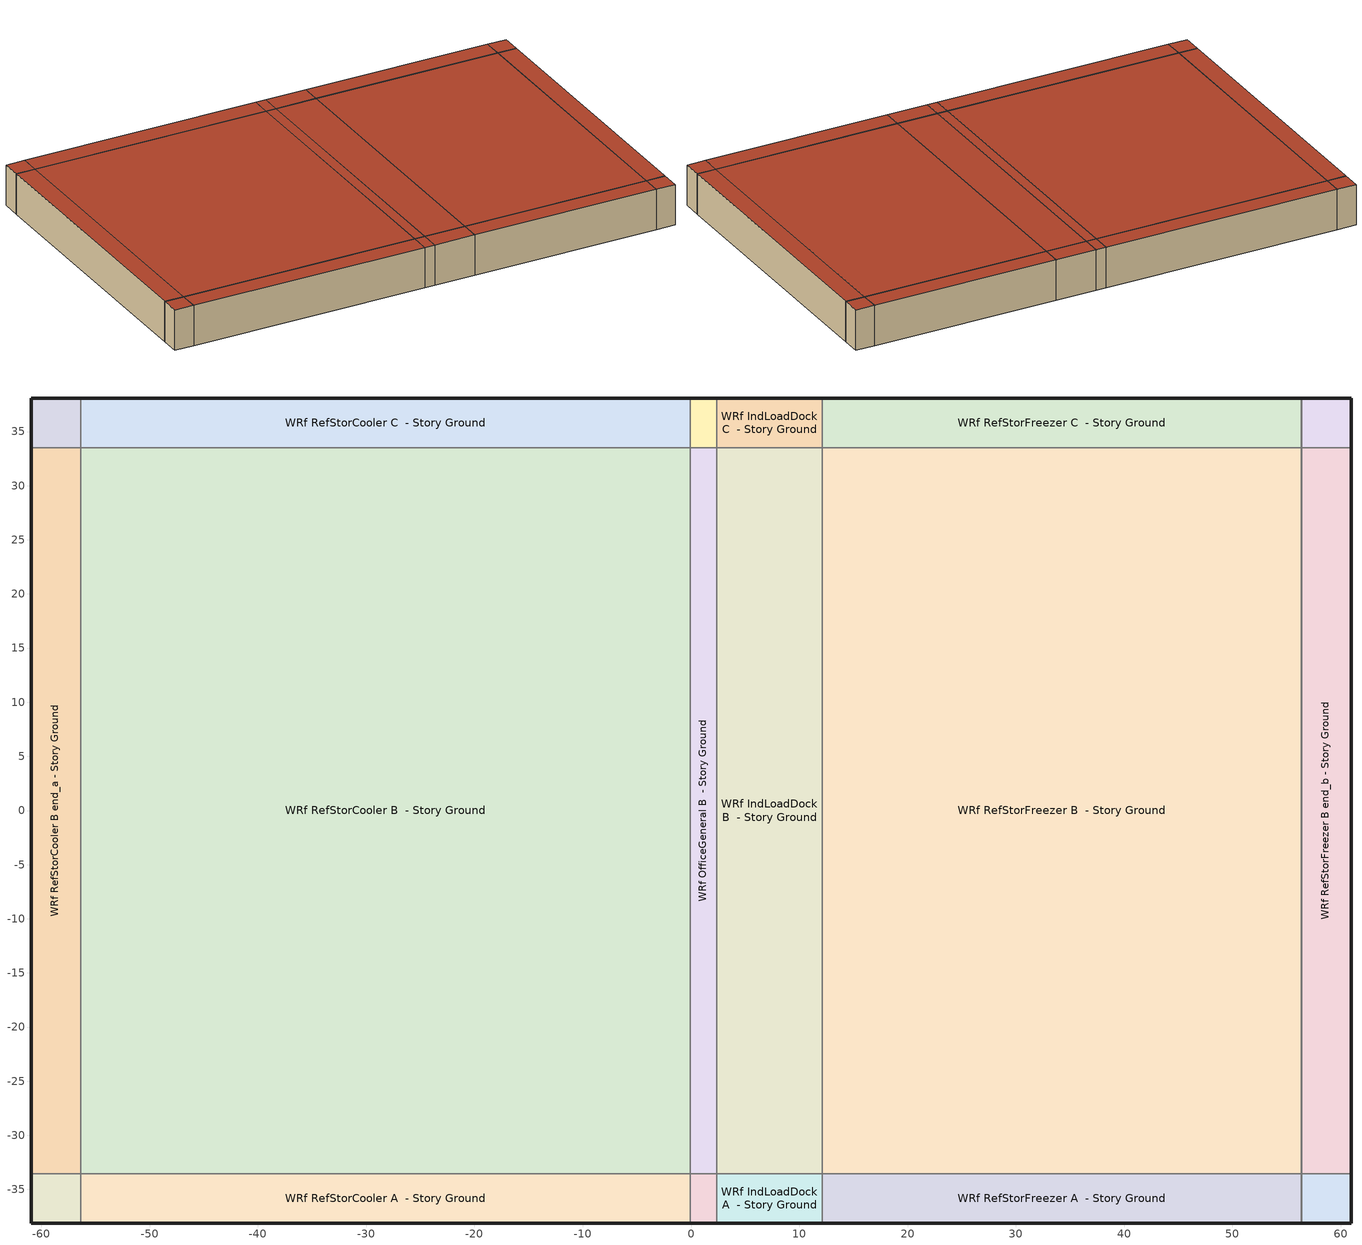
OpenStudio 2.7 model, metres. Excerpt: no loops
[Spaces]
WRf RefStorCooler A end_a - Story Ground
 floor ground: -60.96,-38.1 -60.96,-33.53 -56.39,-33.53 -56.39,-38.1 z0
 wall outside: -60.96,-33.53 -60.96,-38.1 -56.39,-38.1 z0:9.75
 wall to WRf RefStorCooler B end_a - Story Ground: -56.39,-33.53 -60.96,-33.53 z0:9.75
 wall to WRf RefStorCooler A  - Story Ground: -56.39,-38.1 -56.39,-33.53 z0:9.75
 roof outside: -56.39,-38.1 -56.39,-33.53 -60.96,-33.53 -60.96,-38.1 z9.75
WRf RefStorCooler B end_a - Story Ground
 floor ground: -60.96,-33.53 -60.96,33.53 -56.39,33.53 -56.39,-33.53 z0
 wall outside: -60.96,33.53 -60.96,-33.53 z0:9.75
 wall to WRf RefStorCooler C end_a - Story Ground: -56.39,33.53 -60.96,33.53 z0:9.75
 wall to WRf RefStorCooler B  - Story Ground: -56.39,-33.53 -56.39,33.53 z0:9.75
 roof outside: -56.39,-33.53 -56.39,33.53 -60.96,33.53 -60.96,-33.53 z9.75
WRf RefStorCooler C end_a - Story Ground
 floor ground: -60.96,33.53 -60.96,38.1 -56.39,38.1 -56.39,33.53 z0
 wall outside: -56.39,38.1 -60.96,38.1 -60.96,33.53 z0:9.75
 wall to WRf RefStorCooler C  - Story Ground: -56.39,33.53 -56.39,38.1 z0:9.75
 roof outside: -56.39,33.53 -56.39,38.1 -60.96,38.1 -60.96,33.53 z9.75
WRf RefStorCooler A  - Story Ground
 floor ground: -56.39,-38.1 -56.39,-33.53 -0.06,-33.53 -0.06,-38.1 z0
 wall outside: -56.39,-38.1 -0.06,-38.1 z0:9.75
 wall to WRf RefStorCooler B  - Story Ground: -0.06,-33.53 -56.39,-33.53 z0:9.75
 wall to WRf OfficeGeneral A  - Story Ground: -0.06,-38.1 -0.06,-33.53 z0:9.75
 roof outside: -0.06,-38.1 -0.06,-33.53 -56.39,-33.53 -56.39,-38.1 z9.75
WRf RefStorCooler B  - Story Ground
 floor ground: -56.39,-33.53 -56.39,33.53 -0.06,33.53 -0.06,-33.53 z0
 wall to WRf RefStorCooler C  - Story Ground: -0.06,33.53 -56.39,33.53 z0:9.75
 wall to WRf OfficeGeneral B  - Story Ground: -0.06,-33.53 -0.06,33.53 z0:9.75
 roof outside: -0.06,-33.53 -0.06,33.53 -56.39,33.53 -56.39,-33.53 z9.75
WRf RefStorCooler C  - Story Ground
 floor ground: -56.39,33.53 -56.39,38.1 -0.06,38.1 -0.06,33.53 z0
 wall outside: -0.06,38.1 -56.39,38.1 z0:9.75
 wall to WRf OfficeGeneral C  - Story Ground: -0.06,33.53 -0.06,38.1 z0:9.75
 roof outside: -0.06,33.53 -0.06,38.1 -56.39,38.1 -56.39,33.53 z9.75
WRf OfficeGeneral A  - Story Ground
 floor ground: -0.06,-38.1 -0.06,-33.53 2.38,-33.53 2.38,-38.1 z0
 wall outside: -0.06,-38.1 2.38,-38.1 z0:9.75
 wall to WRf OfficeGeneral B  - Story Ground: 2.38,-33.53 -0.06,-33.53 z0:9.75
 wall to WRf IndLoadDock A  - Story Ground: 2.38,-38.1 2.38,-33.53 z0:9.75
 roof outside: 2.38,-38.1 2.38,-33.53 -0.06,-33.53 -0.06,-38.1 z9.75
WRf OfficeGeneral B  - Story Ground
 floor ground: -0.06,-33.53 -0.06,33.53 2.38,33.53 2.38,-33.53 z0
 wall to WRf OfficeGeneral C  - Story Ground: 2.38,33.53 -0.06,33.53 z0:9.75
 wall to WRf IndLoadDock B  - Story Ground: 2.38,-33.53 2.38,33.53 z0:9.75
 roof outside: 2.38,-33.53 2.38,33.53 -0.06,33.53 -0.06,-33.53 z9.75
WRf OfficeGeneral C  - Story Ground
 floor ground: -0.06,33.53 -0.06,38.1 2.38,38.1 2.38,33.53 z0
 wall outside: 2.38,38.1 -0.06,38.1 z0:9.75
 wall to WRf IndLoadDock C  - Story Ground: 2.38,33.53 2.38,38.1 z0:9.75
 roof outside: 2.38,33.53 2.38,38.1 -0.06,38.1 -0.06,33.53 z9.75
WRf IndLoadDock A  - Story Ground
 floor ground: 2.38,-38.1 2.38,-33.53 12.13,-33.53 12.13,-38.1 z0
 wall outside: 2.38,-38.1 12.13,-38.1 z0:9.75
 wall to WRf IndLoadDock B  - Story Ground: 12.13,-33.53 2.38,-33.53 z0:9.75
 wall to WRf RefStorFreezer A  - Story Ground: 12.13,-38.1 12.13,-33.53 z0:9.75
 roof outside: 12.13,-38.1 12.13,-33.53 2.38,-33.53 2.38,-38.1 z9.75
WRf IndLoadDock B  - Story Ground
 floor ground: 2.38,-33.53 2.38,33.53 12.13,33.53 12.13,-33.53 z0
 wall to WRf IndLoadDock C  - Story Ground: 12.13,33.53 2.38,33.53 z0:9.75
 wall to WRf RefStorFreezer B  - Story Ground: 12.13,-33.53 12.13,33.53 z0:9.75
 roof outside: 12.13,-33.53 12.13,33.53 2.38,33.53 2.38,-33.53 z9.75
WRf IndLoadDock C  - Story Ground
 floor ground: 2.38,33.53 2.38,38.1 12.13,38.1 12.13,33.53 z0
 wall outside: 12.13,38.1 2.38,38.1 z0:9.75
 wall to WRf RefStorFreezer C  - Story Ground: 12.13,33.53 12.13,38.1 z0:9.75
 roof outside: 12.13,33.53 12.13,38.1 2.38,38.1 2.38,33.53 z9.75
WRf RefStorFreezer A  - Story Ground
 floor ground: 12.13,-38.1 12.13,-33.53 56.39,-33.53 56.39,-38.1 z0
 wall outside: 12.13,-38.1 56.39,-38.1 z0:9.75
 wall to WRf RefStorFreezer B  - Story Ground: 56.39,-33.53 12.13,-33.53 z0:9.75
 wall to WRf RefStorFreezer A end_b - Story Ground: 56.39,-38.1 56.39,-33.53 z0:9.75
 roof outside: 56.39,-38.1 56.39,-33.53 12.13,-33.53 12.13,-38.1 z9.75
WRf RefStorFreezer B  - Story Ground
 floor ground: 12.13,-33.53 12.13,33.53 56.39,33.53 56.39,-33.53 z0
 wall to WRf RefStorFreezer C  - Story Ground: 56.39,33.53 12.13,33.53 z0:9.75
 wall to WRf RefStorFreezer B end_b - Story Ground: 56.39,-33.53 56.39,33.53 z0:9.75
 roof outside: 56.39,-33.53 56.39,33.53 12.13,33.53 12.13,-33.53 z9.75
WRf RefStorFreezer C  - Story Ground
 floor ground: 12.13,33.53 12.13,38.1 56.39,38.1 56.39,33.53 z0
 wall outside: 56.39,38.1 12.13,38.1 z0:9.75
 wall to WRf RefStorFreezer C end_b - Story Ground: 56.39,33.53 56.39,38.1 z0:9.75
 roof outside: 56.39,33.53 56.39,38.1 12.13,38.1 12.13,33.53 z9.75
WRf RefStorFreezer A end_b - Story Ground
 floor ground: 56.39,-38.1 56.39,-33.53 60.96,-33.53 60.96,-38.1 z0
 wall outside: 56.39,-38.1 60.96,-38.1 60.96,-33.53 z0:9.75
 wall to WRf RefStorFreezer B end_b - Story Ground: 60.96,-33.53 56.39,-33.53 z0:9.75
 roof outside: 60.96,-38.1 60.96,-33.53 56.39,-33.53 56.39,-38.1 z9.75
WRf RefStorFreezer B end_b - Story Ground
 floor ground: 56.39,-33.53 56.39,33.53 60.96,33.53 60.96,-33.53 z0
 wall outside: 60.96,-33.53 60.96,33.53 z0:9.75
 wall to WRf RefStorFreezer C end_b - Story Ground: 60.96,33.53 56.39,33.53 z0:9.75
 roof outside: 60.96,-33.53 60.96,33.53 56.39,33.53 56.39,-33.53 z9.75
WRf RefStorFreezer C end_b - Story Ground
 floor ground: 56.39,33.53 56.39,38.1 60.96,38.1 60.96,33.53 z0
 wall outside: 60.96,33.53 60.96,38.1 56.39,38.1 z0:9.75
 roof outside: 60.96,33.53 60.96,38.1 56.39,38.1 56.39,33.53 z9.75
[Building]
DEER Pre-1975|WRf: Default Construction Set=Res DEER Pre-1975 - WRf - CEC T24-CEC6; Standards Building Type=WRf
[Site]
Site 1: Terrain=City
[ClimateZones]
Climate Zone Institution Name 1=CEC; Climate Zone Document Name 1=California Climate Zone Descriptions; Climate Zone Document Year 1=1995; Climate Zone Value 1=6
[SizingPeriod:DesignDay] Barometric Pressure {Pa}=100977; Sky Clearness=0; Rain Indicator=0; Snow Indicator=0; Day of Month=21; Daylight Saving Time Indicator=0; Humidity Indicating Type=Wetbulb; Dry-Bulb Temperature Range Modifier Type=DefaultMultipliers
Name | Maximum Dry-Bulb Temperature {C} | Daily Dry-Bulb Temperature Range {deltaC} | Humidity Indicating Conditions at Maximum Dry-Bulb | Wind Speed {m/s} | Wind Direction {deg} | Month | Day Type | Solar Model Indicator | ASHRAE Taub | ASHRAE Taud
Houston Bush Intercontinental Ann Htg 99.6% Condns DB | -1.6 | 0 | -1.6 | 2.8 | 0 | 1 | WinterDesignDay | ASHRAEClearSky
Houston Bush Intercontinental Ann Clg .4% Condns DB=>MWB | 36 | 10.1 | 24.8 | 3.5 | 170 | 7 | SummerDesignDay | ASHRAETau | 0.499 | 1.97
[Site:GroundTemperature:BuildingSurface]
19.527, 19.502, 19.536, 19.598, 20.002, 21.64, 22.225, 22.375, 21.449, 20.121, 19.802, 19.633
[DefaultConstructionSet]
Res DEER Pre-1975 - WRf - CEC T24-CEC6: Default Exterior Surface Constructions=Default Surface Constructions 1; Default Interior Surface Constructions=Default Surface Constructions 2; Default Ground Contact Surface Constructions=Default Surface Constructions 3; Default Exterior SubSurface Constructions=Default Sub Surface Constructions 1; Default Interior SubSurface Constructions=Default Sub Surface Constructions 2; Interior Partition Construction=Typical Interior Partition
[DefaultSurfaceConstructions]
Name | Floor Construction | Wall Construction | Roof Ceiling Construction
Default Surface Constructions 1 | DEER Uncarpeted 6in Slab Floor | DEER Insulated Steel Framed Exterior Wall R-5.67 | DEER Metal Framed Roof R-15.77
Default Surface Constructions 2 | DEER Uncarpeted 6in Slab Floor | Typical Interior Wall | DEER Uncarpeted 6in Slab Floor
Default Surface Constructions 3 | DEER Carpeted 6in Slab Floor | Typical Uninsulated Basement Mass Wall
[Construction]
DEER Uncarpeted 6in Slab Floor: Typical Insulation R-4.17, 6 in. Normalweight Concrete Floor
DEER Insulated Steel Framed Exterior Wall R-5.67: 25mm Stucco, 5/8 in. Gypsum Board, Typical Insulation R-4.17, 5/8 in. Gypsum Board
DEER Metal Framed Roof R-15.77: Roof Membrane, Typical Insulation R-15.27, Metal Roof Surface
Typical Interior Wall: G01 13mm gypsum board, G01 13mm gypsum board
DEER Carpeted 6in Slab Floor: 6 in. Normalweight Concrete Floor, Typical Carpet Pad
Typical Uninsulated Basement Mass Wall: 8 in. Concrete Block Basement Wall
DEER Metal Framed Window U-1.23 SHGC 0.82: Simple Glazing U-1.23 SHGC 0.82
DEER Metal Framed Window U-1.23 SHGC 0.82 1: Simple Glazing U-1.23 SHGC 0.82 1
Typical Uninsulated Swinging Door: Typical Insulation
U 0.98 SHGC 0.68 Sgl Ref-B-H Clr 6mm: REF B CLEAR HI 6MM
Typical Insulated Metal Door: F08 Metal surface, Typical Insulation
DEER Skylight U-1.31 SHGC 0.61: Simple Glazing U-1.23 SHGC 0.61
Typical Interior Window: Clear 3mm
Typical Interior Door; Typical Interior Partition: G05 25mm wood
[Material:NoMass] Roughness=Smooth; Thermal Absorptance=0.9; Solar Absorptance=0.7
Name | Thermal Resistance {m2-K/W} | Visible Absorptance
Typical Insulation R-4.17 | 0.734957 | 0.7
Typical Insulation R-15.27 | 2.68843 | 0.7
Typical Insulation | 0.0282222 | 0.7
Typical Carpet Pad | 0.21648 | 0.8
[Material] Thermal Absorptance=0.9
Name | Roughness | Thickness {m} | Conductivity {W/m-K} | Density {kg/m3} | Specific Heat {J/kg-K} | Solar Absorptance | Visible Absorptance
6 in. Normalweight Concrete Floor | MediumRough | 0.1524 | 2.31 | 2322 | 832 | 0.7 | 0.7
25mm Stucco | Smooth | 0.0254 | 0.72 | 1856 | 840 | 0.7 | 0.7
5/8 in. Gypsum Board | MediumSmooth | 0.0159 | 0.16 | 800 | 1090 | 0.7 | 0.7
Roof Membrane | VeryRough | 0.0095 | 0.16 | 1121.29 | 1460 | 0.7 | 0.7
Metal Roof Surface; F08 Metal surface | Smooth | 0.0008 | 45.28 | 7824 | 500 | 0.7 | 0.7
G01 13mm gypsum board | Smooth | 0.0127 | 0.160031 | 800.001 | 1090.73 | 0.7 | 0.5
8 in. Concrete Block Basement Wall | MediumRough | 0.2032 | 1.326 | 1842 | 912 | 0.7 | 0.7
G05 25mm wood | MediumSmooth | 0.0254 | 0.15 | 608 | 1630 | 0.5 | 0.5
[DefaultSubSurfaceConstructions]
Name | Fixed Window Construction | Operable Window Construction | Door Construction | Glass Door Construction | Overhead Door Construction | Skylight Construction | Tubular Daylight Dome Construction | Tubular Daylight Diffuser Construction
Default Sub Surface Constructions 1 | DEER Metal Framed Window U-1.23 SHGC 0.82 | DEER Metal Framed Window U-1.23 SHGC 0.82 1 | Typical Uninsulated Swinging Door | U 0.98 SHGC 0.68 Sgl Ref-B-H Clr 6mm | Typical Insulated Metal Door | DEER Skylight U-1.31 SHGC 0.61 | Typical Interior Window | Typical Interior Window
Default Sub Surface Constructions 2 | Typical Interior Window | Typical Interior Window | Typical Interior Door
[WindowMaterial:SimpleGlazingSystem] Visible Transmittance=0.25
Name | U-Factor {W/m2-K} | Solar Heat Gain Coefficient
Simple Glazing U-1.23 SHGC 0.82; Simple Glazing U-1.23 SHGC 0.82 1 | 6.98426 | 0.82
Simple Glazing U-1.23 SHGC 0.61 | 7 | 0.61
[WindowMaterial:Glazing] Optical Data Type=SpectralAverage; Infrared Transmittance at Normal Incidence=0; Front Side Infrared Hemispherical Emissivity=0.84; Conductivity {W/m-K}=0.9; Dirt Correction Factor for Solar and Visible Transmittance=1; Solar Diffusing=No
Name | Thickness {m} | Solar Transmittance at Normal Incidence | Front Side Solar Reflectance at Normal Incidence | Back Side Solar Reflectance at Normal Incidence | Visible Transmittance at Normal Incidence | Front Side Visible Reflectance at Normal Incidence | Back Side Visible Reflectance at Normal Incidence | Back Side Infrared Hemispherical Emissivity
REF B CLEAR HI 6MM | 0.006 | 0.24 | 0.16 | 0.32 | 0.3 | 0.16 | 0.29 | 0.6
Clear 3mm | 0.003 | 0.837 | 0.075 | 0.075 | 0.898 | 0.081 | 0.081 | 0.84
[SpaceType] Standards Building Type=WRf
Name | Default Schedule Set | Design Specification Outdoor Air Object | Standards Space Type
WRf IndLoadDock - DEER Pre-1975 | WRf IndLoadDock Schedule Set | WRf IndLoadDock Ventilation | IndLoadDock
WRf OfficeGeneral - DEER Pre-1975 | WRf OfficeGeneral Schedule Set | WRf OfficeGeneral Ventilation | OfficeGeneral
WRf RefStorFreezer - DEER Pre-1975 | WRf RefStorFreezer Schedule Set | WRf RefStorFreezer Ventilation | RefStorFreezer
WRf RefStorCooler - DEER Pre-1975 | WRf RefStorCooler Schedule Set | WRf RefStorCooler Ventilation | RefStorCooler
[BuildingStory]
Story Ground: Nominal Z Coordinate {m}=0; Nominal Floor to Floor Height {m}=9.7536
[Space] Building Story=Story Ground
Name | Space Type | Thermal Zone
WRf RefStorCooler A end_a - Story Ground | WRf RefStorCooler - DEER Pre-1975 | Zone WRf RefStorCooler A end_a - Story Ground
WRf RefStorCooler B end_a - Story Ground | WRf RefStorCooler - DEER Pre-1975 | Zone WRf RefStorCooler B end_a - Story Ground
WRf RefStorCooler C end_a - Story Ground | WRf RefStorCooler - DEER Pre-1975 | Zone WRf RefStorCooler C end_a - Story Ground
WRf RefStorCooler A  - Story Ground | WRf RefStorCooler - DEER Pre-1975 | Zone WRf RefStorCooler A  - Story Ground
WRf RefStorCooler B  - Story Ground | WRf RefStorCooler - DEER Pre-1975 | Zone WRf RefStorCooler B  - Story Ground
WRf RefStorCooler C  - Story Ground | WRf RefStorCooler - DEER Pre-1975 | Zone WRf RefStorCooler C  - Story Ground
WRf OfficeGeneral A  - Story Ground | WRf OfficeGeneral - DEER Pre-1975 | Zone WRf OfficeGeneral A  - Story Ground
WRf OfficeGeneral B  - Story Ground | WRf OfficeGeneral - DEER Pre-1975 | Zone WRf OfficeGeneral B  - Story Ground
WRf OfficeGeneral C  - Story Ground | WRf OfficeGeneral - DEER Pre-1975 | Zone WRf OfficeGeneral C  - Story Ground
WRf IndLoadDock A  - Story Ground | WRf IndLoadDock - DEER Pre-1975 | Zone WRf IndLoadDock A  - Story Ground
WRf IndLoadDock B  - Story Ground | WRf IndLoadDock - DEER Pre-1975 | Zone WRf IndLoadDock B  - Story Ground
WRf IndLoadDock C  - Story Ground | WRf IndLoadDock - DEER Pre-1975 | Zone WRf IndLoadDock C  - Story Ground
WRf RefStorFreezer A  - Story Ground | WRf RefStorFreezer - DEER Pre-1975 | Zone WRf RefStorFreezer A  - Story Ground
WRf RefStorFreezer B  - Story Ground | WRf RefStorFreezer - DEER Pre-1975 | Zone WRf RefStorFreezer B  - Story Ground
WRf RefStorFreezer C  - Story Ground | WRf RefStorFreezer - DEER Pre-1975 | Zone WRf RefStorFreezer C  - Story Ground
WRf RefStorFreezer A end_b - Story Ground | WRf RefStorFreezer - DEER Pre-1975 | Zone WRf RefStorFreezer A end_b - Story Ground
WRf RefStorFreezer B end_b - Story Ground | WRf RefStorFreezer - DEER Pre-1975 | Zone WRf RefStorFreezer B end_b - Story Ground
WRf RefStorFreezer C end_b - Story Ground | WRf RefStorFreezer - DEER Pre-1975 | Zone WRf RefStorFreezer C end_b - Story Ground
[ThermalZone] Multiplier=1; Use Ideal Air Loads=No
Name | Thermostat
Zone WRf RefStorCooler A end_a - Story Ground | WRf RefStorCooler - DEER Pre-1975 Thermostat
Zone WRf RefStorCooler B end_a - Story Ground | WRf RefStorCooler - DEER Pre-1975 Thermostat 2
Zone WRf RefStorCooler C end_a - Story Ground | WRf RefStorCooler - DEER Pre-1975 Thermostat 3
Zone WRf RefStorCooler A  - Story Ground | WRf RefStorCooler - DEER Pre-1975 Thermostat 4
Zone WRf RefStorCooler B  - Story Ground | WRf RefStorCooler - DEER Pre-1975 Thermostat 1
Zone WRf RefStorCooler C  - Story Ground | WRf RefStorCooler - DEER Pre-1975 Thermostat 5
Zone WRf OfficeGeneral A  - Story Ground | WRf OfficeGeneral - DEER Pre-1975 Thermostat 1
Zone WRf OfficeGeneral B  - Story Ground | WRf OfficeGeneral - DEER Pre-1975 Thermostat
Zone WRf OfficeGeneral C  - Story Ground | WRf OfficeGeneral - DEER Pre-1975 Thermostat 2
Zone WRf IndLoadDock A  - Story Ground | WRf IndLoadDock - DEER Pre-1975 Thermostat
Zone WRf IndLoadDock B  - Story Ground | WRf IndLoadDock - DEER Pre-1975 Thermostat 1
Zone WRf IndLoadDock C  - Story Ground | WRf IndLoadDock - DEER Pre-1975 Thermostat 2
Zone WRf RefStorFreezer A  - Story Ground | WRf RefStorFreezer - DEER Pre-1975 Thermostat
Zone WRf RefStorFreezer B  - Story Ground | WRf RefStorFreezer - DEER Pre-1975 Thermostat 1
Zone WRf RefStorFreezer C  - Story Ground | WRf RefStorFreezer - DEER Pre-1975 Thermostat 2
Zone WRf RefStorFreezer A end_b - Story Ground | WRf RefStorFreezer - DEER Pre-1975 Thermostat 3
Zone WRf RefStorFreezer B end_b - Story Ground | WRf RefStorFreezer - DEER Pre-1975 Thermostat 4
Zone WRf RefStorFreezer C end_b - Story Ground | WRf RefStorFreezer - DEER Pre-1975 Thermostat 5
[People:Definition] Number of People Calculation Method=People/Area; Fraction Radiant=0.3
Name | People per Space Floor Area {person/m2}
WRf IndLoadDock People Definition | 0.0721182
WRf OfficeGeneral People Definition | 0.0473612
WRf RefStorFreezer People Definition; WRf RefStorCooler People Definition | 0.0236806
[People] Work Efficiency Schedule=Work Efficiency Schedule; Clothing Insulation Schedule=Clothing Schedule; Air Velocity Schedule=Air Velocity Schedule; Multiplier=1
Name | People Definition | Space or SpaceType
WRf IndLoadDock People | WRf IndLoadDock People Definition | WRf IndLoadDock - DEER Pre-1975
WRf OfficeGeneral People | WRf OfficeGeneral People Definition | WRf OfficeGeneral - DEER Pre-1975
WRf RefStorFreezer People | WRf RefStorFreezer People Definition | WRf RefStorFreezer - DEER Pre-1975
WRf RefStorCooler People | WRf RefStorCooler People Definition | WRf RefStorCooler - DEER Pre-1975
[Lights:Definition] Design Level Calculation Method=Watts/Area
Name | Watts per Space Floor Area {W/m2}
WRf IndLoadDock Lights Definition | 20.4514
WRf OfficeGeneral Lights Definition | 13.9931
WRf RefStorFreezer Lights Definition; WRf RefStorCooler Lights Definition | 9.68752
[Lights] Fraction Replaceable=0
Name | Lights Definition | Space or SpaceType
WRf IndLoadDock Lights | WRf IndLoadDock Lights Definition | WRf IndLoadDock - DEER Pre-1975
WRf OfficeGeneral Lights | WRf OfficeGeneral Lights Definition | WRf OfficeGeneral - DEER Pre-1975
WRf RefStorFreezer Lights | WRf RefStorFreezer Lights Definition | WRf RefStorFreezer - DEER Pre-1975
WRf RefStorCooler Lights | WRf RefStorCooler Lights Definition | WRf RefStorCooler - DEER Pre-1975
[ElectricEquipment:Definition] Design Level Calculation Method=Watts/Area; Fraction Radiant=0.5
Name | Watts per Space Floor Area {W/m2}
WRf IndLoadDock Elec Equip Definition; WRf RefStorFreezer Elec Equip Definition; WRf RefStorCooler Elec Equip Definition | 2.4757
WRf OfficeGeneral Elec Equip Definition | 18.5677
[ElectricEquipment]
Name | Electric Equipment Definition | Space or SpaceType
WRf IndLoadDock Elec Equip | WRf IndLoadDock Elec Equip Definition | WRf IndLoadDock - DEER Pre-1975
WRf OfficeGeneral Elec Equip | WRf OfficeGeneral Elec Equip Definition | WRf OfficeGeneral - DEER Pre-1975
WRf RefStorFreezer Elec Equip | WRf RefStorFreezer Elec Equip Definition | WRf RefStorFreezer - DEER Pre-1975
WRf RefStorCooler Elec Equip | WRf RefStorCooler Elec Equip Definition | WRf RefStorCooler - DEER Pre-1975
[DesignSpecification:OutdoorAir] Outdoor Air Method=Sum
Name | Outdoor Air Flow per Floor Area {m3/s-m2}
WRf IndLoadDock Ventilation | 0.000508
WRf OfficeGeneral Ventilation | 0.0004572
WRf RefStorFreezer Ventilation; WRf RefStorCooler Ventilation | 0.000762
[DefaultScheduleSet] Infiltration Schedule=D_WRf_All_C_Inf_Yr
Name | Number of People Schedule | People Activity Level Schedule | Lighting Schedule | Electric Equipment Schedule
WRf IndLoadDock Schedule Set | D_WRf_IndDock_Occup_Yr | DEER Activity 220W/person | D17_WRf_IndDock_LF_Yr | D_WRf_IndDock_Proc_Yr
WRf OfficeGeneral Schedule Set | D_WRf_OffGen_Occup_Yr | DEER Activity 132W/person | D17_WRf_OffGen_LF_Yr | D_WRf_OffGen_Misc_Yr
WRf RefStorFreezer Schedule Set | D_WRf_RfgFrz_Occup_Yr | DEER Activity 220W/person | D17_WRf_RfgFrz_LF_Yr | D_WRf_RfgFrz_Proc_Yr
WRf RefStorCooler Schedule Set | D_WRf_RfgClr_Occup_Yr | DEER Activity 220W/person | D17_WRf_RfgClr_LF_Yr | D_WRf_RfgClr_Proc_Yr
[SpaceInfiltration:DesignFlowRate] Schedule=Always On Discrete; Design Flow Rate Calculation Method=Flow/ExteriorArea; Constant Term Coefficient=0; Temperature Term Coefficient=0; Velocity Term Coefficient=0.224; Velocity Squared Term Coefficient=0
Name | Space or SpaceType | Flow per Exterior Surface Area {m3/s-m2}
WRf IndLoadDock A  - Story Ground Infiltration | WRf IndLoadDock A  - Story Ground | 0.000131432
WRf IndLoadDock C  - Story Ground Infiltration | WRf IndLoadDock C  - Story Ground | 0.000131432
WRf OfficeGeneral A  - Story Ground Infiltration | WRf OfficeGeneral A  - Story Ground | 0.000131432
WRf OfficeGeneral C  - Story Ground Infiltration | WRf OfficeGeneral C  - Story Ground | 0.000131432
WRf RefStorCooler A  - Story Ground Infiltration | WRf RefStorCooler A  - Story Ground | 0.000131432
WRf RefStorCooler A end_a - Story Ground Infiltration | WRf RefStorCooler A end_a - Story Ground | 0.000156387
WRf RefStorCooler B end_a - Story Ground Infiltration | WRf RefStorCooler B end_a - Story Ground | 0.000131432
WRf RefStorCooler C  - Story Ground Infiltration | WRf RefStorCooler C  - Story Ground | 0.000131432
WRf RefStorCooler C end_a - Story Ground Infiltration | WRf RefStorCooler C end_a - Story Ground | 0.000156387
WRf RefStorFreezer A  - Story Ground Infiltration | WRf RefStorFreezer A  - Story Ground | 0.000131432
WRf RefStorFreezer A end_b - Story Ground Infiltration | WRf RefStorFreezer A end_b - Story Ground | 0.000156387
WRf RefStorFreezer B end_b - Story Ground Infiltration | WRf RefStorFreezer B end_b - Story Ground | 0.000131432
WRf RefStorFreezer C  - Story Ground Infiltration | WRf RefStorFreezer C  - Story Ground | 0.000131432
WRf RefStorFreezer C end_b - Story Ground Infiltration | WRf RefStorFreezer C end_b - Story Ground | 0.000156387
[Exterior:Lights:Definition]
Name | Design Level {W}
Parking Areas and Drives Def (W/ft^2) | 0.04
Building Facades Def (W/ft^2) | 0.25
Main Entries Def (W/ft) | 30
Other Doors Def (W/ft) | 25
[Exterior:Lights] Schedule=Always On Discrete; Control Option=AstronomicalClock
Name | Exterior Lights Definition | Multiplier
Parking Areas and Drives | Parking Areas and Drives Def (W/ft^2) | 40500
Building Facades | Building Facades Def (W/ft^2) | 41600
Main Entries | Main Entries Def (W/ft) | 32
Other Doors | Other Doors Def (W/ft) | 8
[ThermostatSetpoint:DualSetpoint] Heating Setpoint Temperature Schedule=D_WRf_All_HTemp_Yr; Cooling Setpoint Temperature Schedule=D_WRf_All_CTemp_Yr
WRf IndLoadDock - DEER Pre-1975 Thermostat; WRf IndLoadDock - DEER Pre-1975 Thermostat 1; WRf IndLoadDock - DEER Pre-1975 Thermostat 2; WRf OfficeGeneral - DEER Pre-1975 Thermostat; WRf OfficeGeneral - DEER Pre-1975 Thermostat 1; WRf OfficeGeneral - DEER Pre-1975 Thermostat 2; WRf RefStorFreezer - DEER Pre-1975 Thermostat; WRf RefStorFreezer - DEER Pre-1975 Thermostat 1; WRf RefStorFreezer - DEER Pre-1975 Thermostat 2; WRf RefStorFreezer - DEER Pre-1975 Thermostat 3; WRf RefStorFreezer - DEER Pre-1975 Thermostat 4; WRf RefStorFreezer - DEER Pre-1975 Thermostat 5; WRf RefStorCooler - DEER Pre-1975 Thermostat; WRf RefStorCooler - DEER Pre-1975 Thermostat 1; WRf RefStorCooler - DEER Pre-1975 Thermostat 2; WRf RefStorCooler - DEER Pre-1975 Thermostat 3; WRf RefStorCooler - DEER Pre-1975 Thermostat 4; WRf RefStorCooler - DEER Pre-1975 Thermostat 5
[AvailabilityManager:NightCycle]
Availability Manager Night Cycle 1: Control Type=CycleOnAny; Thermostat Tolerance {deltaC}=1; Cycling Run Time {s}=1800
[Schedule:Ruleset]
Name | Default Day Schedule | Summer Design Day Schedule | Winter Design Day Schedule
Clothing Schedule | Clothing Schedule Default Winter Clothes
Air Velocity Schedule | Air Velocity Schedule Default
Work Efficiency Schedule | Work Efficiency Schedule Default
D_WRf_IndDock_Occup_Yr | D_WRf_IndDock_Occup_Yr Default | D_WRf_IndDock_Occup_Yr Summer Design Day | D_WRf_IndDock_Occup_Yr Winter Design Day
DEER Activity 220W/person | DEER Activity 220W/person Default | DEER Activity 220W/person Summer Design Day | DEER Activity 220W/person Winter Design Day
D17_WRf_IndDock_LF_Yr | D17_WRf_IndDock_LF_Yr Default | D17_WRf_IndDock_LF_Yr Summer Design Day | D17_WRf_IndDock_LF_Yr Winter Design Day
D_WRf_IndDock_Proc_Yr | D_WRf_IndDock_Proc_Yr Default | D_WRf_IndDock_Proc_Yr Summer Design Day | D_WRf_IndDock_Proc_Yr Winter Design Day
D_WRf_All_C_Inf_Yr | D_WRf_All_C_Inf_Yr Default | D_WRf_All_C_Inf_Yr Summer Design Day | D_WRf_All_C_Inf_Yr Winter Design Day
D_WRf_OffGen_Occup_Yr | D_WRf_OffGen_Occup_Yr Default | D_WRf_OffGen_Occup_Yr Summer Design Day | D_WRf_OffGen_Occup_Yr Winter Design Day
DEER Activity 132W/person | DEER Activity 132W/person Default | DEER Activity 132W/person Summer Design Day | DEER Activity 132W/person Winter Design Day
D17_WRf_OffGen_LF_Yr | D17_WRf_OffGen_LF_Yr Default | D17_WRf_OffGen_LF_Yr Summer Design Day | D17_WRf_OffGen_LF_Yr Winter Design Day
D_WRf_OffGen_Misc_Yr | D_WRf_OffGen_Misc_Yr Default | D_WRf_OffGen_Misc_Yr Summer Design Day | D_WRf_OffGen_Misc_Yr Winter Design Day
D_WRf_RfgFrz_Occup_Yr | D_WRf_RfgFrz_Occup_Yr Default | D_WRf_RfgFrz_Occup_Yr Summer Design Day | D_WRf_RfgFrz_Occup_Yr Winter Design Day
D17_WRf_RfgFrz_LF_Yr | D17_WRf_RfgFrz_LF_Yr Default | D17_WRf_RfgFrz_LF_Yr Summer Design Day | D17_WRf_RfgFrz_LF_Yr Winter Design Day
D_WRf_RfgFrz_Proc_Yr | D_WRf_RfgFrz_Proc_Yr Default | D_WRf_RfgFrz_Proc_Yr Summer Design Day | D_WRf_RfgFrz_Proc_Yr Winter Design Day
D_WRf_RfgClr_Occup_Yr | D_WRf_RfgClr_Occup_Yr Default | D_WRf_RfgClr_Occup_Yr Summer Design Day | D_WRf_RfgClr_Occup_Yr Winter Design Day
D17_WRf_RfgClr_LF_Yr | D17_WRf_RfgClr_LF_Yr Default | D17_WRf_RfgClr_LF_Yr Summer Design Day | D17_WRf_RfgClr_LF_Yr Winter Design Day
D_WRf_RfgClr_Proc_Yr | D_WRf_RfgClr_Proc_Yr Default | D_WRf_RfgClr_Proc_Yr Summer Design Day | D_WRf_RfgClr_Proc_Yr Winter Design Day
D_WRf_All_HTemp_Yr | D_WRf_All_HTemp_Yr Default | D_WRf_All_HTemp_Yr Summer Design Day | D_WRf_All_HTemp_Yr Winter Design Day
D_WRf_All_CTemp_Yr | D_WRf_All_CTemp_Yr Default | D_WRf_All_CTemp_Yr Summer Design Day | D_WRf_All_CTemp_Yr Winter Design Day
[Schedule:Day]
Clothing Schedule Default Winter Clothes; D_WRf_RfgFrz_Proc_Yr Default; D_WRf_RfgFrz_Proc_Yr Winter Design Day; D_WRf_RfgFrz_Proc_Yr Summer Design Day; D_WRf_RfgClr_Proc_Yr Default; D_WRf_RfgClr_Proc_Yr Winter Design Day; D_WRf_RfgClr_Proc_Yr Summer Design Day: 24, 0, 1
Clothing Schedule Summer Clothes: 24, 0, 0.5
Air Velocity Schedule Default: 24, 0, 0.2
Work Efficiency Schedule Default: 24, 0, 0
D_WRf_IndDock_Occup_Yr Default; D_WRf_IndDock_Occup_Yr Winter Design Day; D_WRf_IndDock_Occup_Yr Summer Design Day; D_WRf_RfgFrz_Occup_Yr Default; D_WRf_RfgFrz_Occup_Yr Winter Design Day; D_WRf_RfgFrz_Occup_Yr Summer Design Day; D_WRf_RfgClr_Occup_Yr Default; D_WRf_RfgClr_Occup_Yr Winter Design Day; D_WRf_RfgClr_Occup_Yr Summer Design Day: 6, 0, 0.4, 17, 0, 0.9, 24, 0, 0.4
DEER Activity 220W/person Default; DEER Activity 220W/person Winter Design Day; DEER Activity 220W/person Summer Design Day: 24, 0, 220
D17_WRf_IndDock_LF_Yr Default; D17_WRf_IndDock_LF_Yr Winter Design Day; D17_WRf_IndDock_LF_Yr Summer Design Day; D17_WRf_RfgFrz_LF_Yr Default; D17_WRf_RfgFrz_LF_Yr Winter Design Day; D17_WRf_RfgFrz_LF_Yr Summer Design Day; D17_WRf_RfgClr_LF_Yr Default; D17_WRf_RfgClr_LF_Yr Winter Design Day; D17_WRf_RfgClr_LF_Yr Summer Design Day: 24, 0, 0.55
D_WRf_IndDock_Proc_Yr Default; D_WRf_IndDock_Proc_Yr Winter Design Day; D_WRf_IndDock_Proc_Yr Summer Design Day: 6, 0, 0, 17, 0, 1, 24, 0, 0
D_WRf_All_C_Inf_Yr Default; D_WRf_All_C_Inf_Yr Default|Wkdy Day; D_WRf_All_C_Inf_Yr Summer Design Day; D_WRf_All_C_Inf_Yr Winter Design Day: 7, 0, 1, 19, 0, 0.5, 24, 0, 1
D_WRf_All_C_Inf_Yr Wknd Day: 8, 0, 1, 17, 0, 0.5, 24, 0, 1
D_WRf_OffGen_Occup_Yr Default; D_WRf_OffGen_Occup_Yr Winter Design Day; D_WRf_OffGen_Occup_Yr Summer Design Day: 6, 0, 0.1, 17, 0, 0.9, 24, 0, 0.1
DEER Activity 132W/person Default; DEER Activity 132W/person Winter Design Day; DEER Activity 132W/person Summer Design Day: 24, 0, 132
D17_WRf_OffGen_LF_Yr Default; D17_WRf_OffGen_LF_Yr Winter Design Day; D17_WRf_OffGen_LF_Yr Summer Design Day: 7, 0, 0.15, 18, 0, 0.7, 24, 0, 0.15
D_WRf_OffGen_Misc_Yr Default; D_WRf_OffGen_Misc_Yr Winter Design Day; D_WRf_OffGen_Misc_Yr Summer Design Day: 7, 0, 0.5, 18, 0, 1, 24, 0, 0.5
D_WRf_All_HTemp_Yr Default; D_WRf_All_HTemp_Yr Default|Wkdy Day; D_WRf_All_HTemp_Yr Summer Design Day; D_WRf_All_HTemp_Yr Winter Design Day: 7, 0, 17.8, 19, 0, 21.1, 24, 0, 17.8
D_WRf_All_HTemp_Yr Wknd Day: 8, 0, 17.8, 17, 0, 21.1, 24, 0, 17.8
D_WRf_All_CTemp_Yr Default; D_WRf_All_CTemp_Yr Default|Wkdy Day; D_WRf_All_CTemp_Yr Summer Design Day; D_WRf_All_CTemp_Yr Winter Design Day: 7, 0, 27.8, 19, 0, 24.4, 24, 0, 27.8
D_WRf_All_CTemp_Yr Wknd Day: 8, 0, 27.8, 17, 0, 24.4, 24, 0, 27.8
[Schedule:Rule] Date Specification Type=DateRange; Start Day=1
Name | Schedule Ruleset | Rule Order | Day Schedule | Start Month | End Month | End Day | Apply Monday | Apply Tuesday | Apply Wednesday | Apply Thursday | Apply Friday | Apply Sunday | Apply Saturday
Schedule Rule 1 | Clothing Schedule | 0 | Clothing Schedule Summer Clothes | 5 | 9 | 30
Schedule Rule 2 | D_WRf_All_C_Inf_Yr | 1 | D_WRf_All_C_Inf_Yr Default|Wkdy Day | 1 | 12 | 31 | Yes | Yes | Yes | Yes | Yes
Schedule Rule 3 | D_WRf_All_C_Inf_Yr | 0 | D_WRf_All_C_Inf_Yr Wknd Day | 1 | 12 | 31 |  |  |  |  |  | Yes | Yes
Schedule Rule 4 | D_WRf_All_HTemp_Yr | 1 | D_WRf_All_HTemp_Yr Default|Wkdy Day | 1 | 12 | 31 | Yes | Yes | Yes | Yes | Yes
Schedule Rule 5 | D_WRf_All_HTemp_Yr | 0 | D_WRf_All_HTemp_Yr Wknd Day | 1 | 12 | 31 |  |  |  |  |  | Yes | Yes
Schedule Rule 6 | D_WRf_All_CTemp_Yr | 1 | D_WRf_All_CTemp_Yr Default|Wkdy Day | 1 | 12 | 31 | Yes | Yes | Yes | Yes | Yes
Schedule Rule 7 | D_WRf_All_CTemp_Yr | 0 | D_WRf_All_CTemp_Yr Wknd Day | 1 | 12 | 31 |  |  |  |  |  | Yes | Yes
[Schedule:Constant]
Always On Discrete: Value=1
